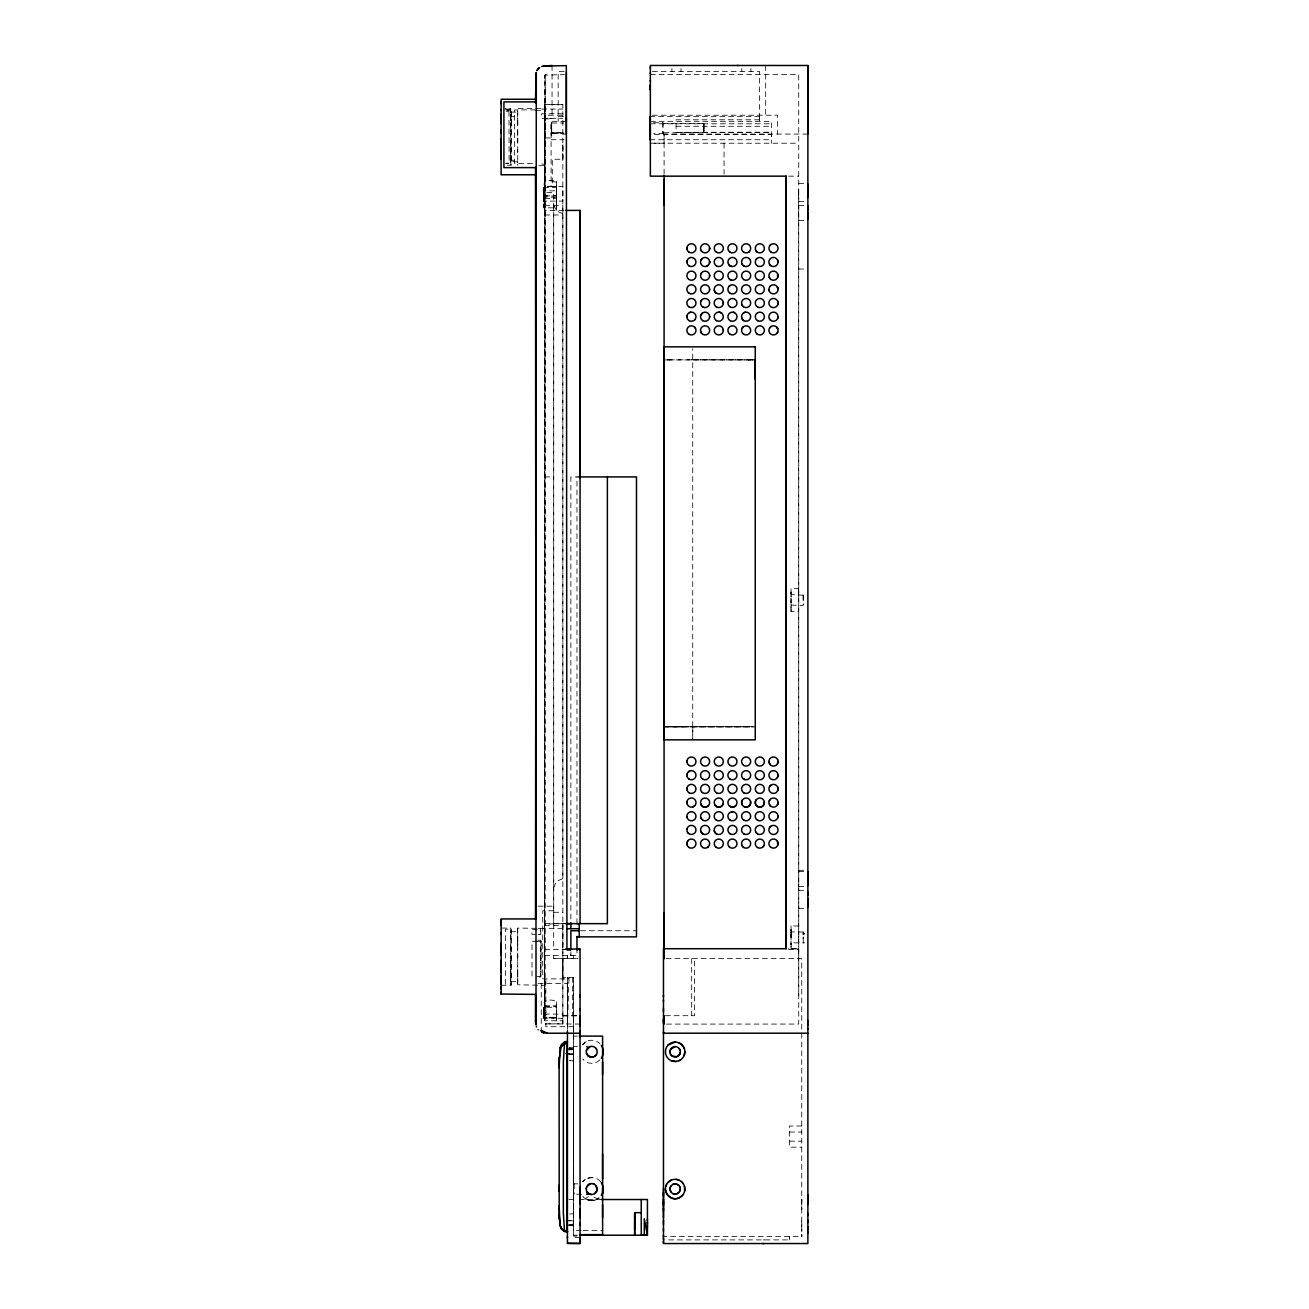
<?xml version="1.0" encoding="UTF-8"?>
<svg xmlns="http://www.w3.org/2000/svg" width="1309" height="1309" viewBox="0 0 1309 1309"><rect width="100%" height="100%" fill="white"/><g stroke="black" fill="none" stroke-linecap="round" stroke-linejoin="round"><path stroke-width="0.75" stroke-dasharray="5 3.75" d="M510.755 164.803L510.755 108.385L504.979 108.385M517.709 161.989L510.755 161.236M510.755 160.074L510.755 158.422M510.755 161.58L510.755 157.767M510.755 155.509L510.755 157.064M510.755 149.848L510.755 147.688M510.755 119.97L510.755 117.794M510.755 114.456L510.755 115.617M510.755 112.459L510.755 111.134M510.755 977.905L510.755 976.939M510.755 975.99L510.755 974.861M510.755 973.749L510.755 965.093M510.755 967.646L510.755 964.995M510.755 963.931L510.755 960.888M510.755 961.559L510.755 955.292L510.755 958.09M510.755 953.885L510.755 952.494M510.755 949.45L510.755 951.823M510.755 948.387L510.755 947.045M510.755 946.014L510.755 941.826M510.755 939.044L510.755 936.442M510.755 935.477L510.755 936.639L510.755 934.561M510.755 933.186L510.755 930.814M510.755 984.777L510.755 983.648M510.755 979.247L510.755 980.196L510.755 978.707M510.755 978.101L510.755 976.743M517.709 162.905L517.709 161.58M517.709 111.772L517.709 110.578M517.709 152.858L517.709 150.895M517.709 143.09L517.709 140.685M517.709 141.225L517.709 138.427M517.709 135.792L517.709 129.771M517.709 125.255L517.709 123.521M517.709 119.97L517.709 124.191M517.709 119.381L517.709 118.53M517.709 113.212L517.709 114.897M517.709 983.648L517.709 980.899M517.709 981.243L517.709 977.905M517.709 974.861L517.709 976.939L517.709 975.925M517.709 973.749L517.709 965.093M517.709 960.888L517.709 953.885M517.709 951.103L517.709 948.387M517.709 946.014L517.709 943.854M517.709 944.444L517.709 939.633M517.709 941.973L517.709 939.927M517.709 932.483L517.709 934.561M517.709 929.734L517.709 928.605M544.642 974.861L544.626 985.317L517.709 984.777M544.626 931.435L544.642 928.719L541.664 928.196M543.53 197.135L543.53 198.903L543.53 193.65L543.53 202.911M543.513 206.92L543.53 204.957M543.53 189.232L543.53 187.743L543.53 207.82L556.603 207.853M543.53 1009.206L543.53 1007.308L543.53 1017.813L543.53 1007.276L556.603 1007.276L556.603 1005.443M543.53 206.609L543.53 205.415M543.53 192.047L543.53 188.561M556.603 1017.993L543.53 1018.222L543.53 1015.326M544.626 193.454L544.626 189.74L544.609 191.998M556.603 189.74L556.603 185.763L556.603 186.68L544.642 186.68C541.075 178.875 554.46 179.398 556.603 182.442M538.85 165.654L544.626 165.654L544.626 163.478L544.609 196.923L544.642 190.885L556.603 190.819L556.603 188.561M563.835 210.405L544.609 210.405L544.609 209.129M544.609 208.785L544.626 204.646M565.832 121.328L551.089 121.328L551.089 186.418L562.837 186.418L562.837 201.111L544.609 201.111L544.626 198.543M544.609 183.489L544.609 181.607M544.642 118.35L544.609 164.329L539.144 163.625M544.626 113.752L544.626 109.056L541.664 108.385L517.709 108.385L517.709 165.343M544.626 1010.515L544.642 103.411M544.871 103.346L544.871 75.137L564.326 74.597M544.642 78.311L544.642 76.806M546.262 74.613L545.166 74.842L544.986 103.346L544.626 1020.775L562.837 1020.775L562.837 1021.904M544.642 1004.592C540.797 997.753 558.796 999.732 556.603 1003.136M545.166 995.347L545.182 87.31M551.089 134.614L551.089 132.618M551.089 129.329L551.089 124.846M551.694 129.689L551.694 128.691M553.691 925.643L553.691 192.521L544.969 192.521L544.969 115.225L566.339 115.225M556.603 207.395L556.603 205.415M556.603 200.441L556.603 201.308L556.603 200.146M556.603 199.802L556.603 198.903M556.603 196.579L556.603 198.559L543.53 198.575L543.53 192.57L543.53 201.848L543.53 197.823M544.642 195.81L556.603 195.81L556.603 194.174M544.642 1006.326L556.603 1006.245L556.603 1001.205L556.603 1020.775L556.603 1015.342M556.603 1015.015L556.603 1012.773M556.603 182.082L552.3 181.755M556.603 1020.775L556.603 1016.978M556.603 1016.111L556.603 1014.344M556.603 1013.902L556.603 1009.419M556.603 1008.879L556.603 1007.521M556.603 1017.584L556.603 1016.635M562.837 159.256L562.837 143.221L562.837 159.256L552.3 159.256L552.3 186.418L544.609 186.5M580.051 1024.063L545.198 1023.851L562.837 1023.851L562.837 923.647L566.862 923.647M562.837 923.647L544.609 924.121M581.294 1230.476L573.538 1230.476L573.538 1049.753L568.662 1049.753L573.538 1049.753M573.538 1031.263L573.538 1015.702M573.538 1220.855L565.357 1220.79L573.538 1220.266M576.974 923.663L576.974 476.918M703.866 123.815L703.866 132.716L662.943 132.749L662.943 131.407L662.943 133.633L653.584 133.649M662.943 126.433L662.943 124.715M662.927 133.42L662.943 131.407M807.817 134.074L664.088 134.074L664.088 143.205L652.324 143.205M703.866 130.327L703.866 131.407L703.866 128.626M703.866 126.04L703.866 131.702M703.866 126.433L703.866 124.65M703.866 127.3L703.866 128.184M703.866 124.96L703.866 123.962M759.564 119.25L759.564 117.99M771.361 136.365L771.361 134.516L650.36 134.516M789.523 1239.901L789.523 1236.547L789.523 1239.901L663.467 1239.901M791.045 947.012L791.045 946.325M791.045 931.975L791.045 944.738L791.045 942.84L804.74 942.873M791.045 930.977L791.045 929.243M791.045 609.634L791.045 611.581L798.67 611.581M791.045 606.46L791.045 601.142M791.045 602.124L791.045 598.917M791.045 595.595L791.045 596.659L791.045 589.852M791.045 937.948L791.045 935.133M791.045 936.868L791.045 934.364M791.045 933.17L791.045 932.352M798.67 926.068L791.045 925.856L791.045 926.739M798.735 214.496L798.735 212.909M798.735 208.442L798.735 207.264M798.67 195.123L798.67 191.589M798.67 190.689L798.67 189.821M798.735 995.364L798.67 192.472M798.735 885.162L798.735 884.099M801.746 1231.687L801.746 1229.413L801.746 1230.542M801.746 1222.377L801.746 1226.124L801.746 1220.97M801.746 1033.21L801.746 1236.547L801.746 1234.992L801.681 1236.547L663.467 1236.547M801.746 1236.547L801.746 1235.009M803.219 595.202L791.045 594.548M803.219 937.408L803.219 938.471L803.219 936.868M803.219 934.364L803.219 933.186L803.219 934.822M510.755 985.006L510.755 928.065L501.118 928.065M544.626 162.905L544.609 161.58M543.53 1017.584L543.53 1016.618M543.53 1016.226L543.53 1017.306M544.609 1003.136L544.609 1001.205L544.626 1003.839M544.626 930.241L544.626 929.292M544.626 985.006L544.626 981.243M544.642 982.568L544.626 984.777M577.776 1183.827L573.538 1183.827L573.538 977.381L562.837 977.381L562.837 958.581L567.222 958.548L567.435 955.537L567.222 958.548M653.584 122.702L662.943 122.702L662.943 123.962M791.045 948.469L798.67 948.96L788.476 948.714M798.735 205.693L807.882 205.317M803.219 595.791L803.219 604.578M803.219 594.973L803.219 605.478L791.045 605.085M543.53 198.559L543.53 198.346M544.642 182.049L544.642 182.933M544.626 112.459L544.626 109.056L544.642 127.382M551.694 133.354L563.803 133.354L551.694 133.256M562.837 977.381L562.919 958.548M662.943 122.735L662.943 133.633M692.788 726.904L692.723 739.847L692.723 348.734M803.219 932.024L791.045 931.926M543.53 1017.993L543.53 1007.39M791.045 611.352L791.045 588.477L798.67 588.477M540.846 976.367L541.141 940.876L540.846 976.367L535.528 976.367M544.626 165.654L544.626 164.803M662.943 132.405L662.943 133.24L662.943 132.045M544.642 1013.33L545.002 1015.424L546.278 1011.497L545.002 1015.424L544.871 995.331M573.26 1061.844L573.538 1056.985L577.465 1056.985M573.538 1211.594L573.538 1230.476M573.538 1053.974L573.538 1061.861M573.26 1053.958L573.538 1051.078M562.837 104.458L544.609 104.622L562.837 104.458L562.837 1023.851M544.642 1020.087L545.182 75.382M553.691 887.698L556.374 881.317L562.837 878.666L562.837 205.693L544.609 205.693M544.609 76.249L544.871 75.137M544.871 1001.221L545.182 1015.604L546.278 1011.497M545.182 1015.604L546.278 1014.082L562.837 1014.099M600.651 1181.732A11.552 11.552 0 0 0 582.767 1181.732L587.266 1178.378L592.846 1177.544M582.8 1044.435L586.252 1041.604M582.783 1181.7L585.287 1179.442M584.37 1042.864L582.767 1044.467A11.552 11.552 0 0 1 599.882 1043.633M596.151 1199.698L599.015 1197.915A11.552 11.552 0 0 1 582.767 1196.361M588.379 1196.655L585.303 1198.651L587.283 1199.715M598.131 1198.635L599.015 1197.98M506.468 111.167L509.119 110.709L506.158 111.249L508.972 111.216L509.119 163.134L506.158 163.134M544.92 1018.664L544.708 1016.7L544.871 1017.731L556.603 1017.322L544.806 1017.322L545.182 1019.106M568.63 1053.876L573.538 1053.745L565.406 1053.745M669.717 359.828L664.088 359.959L755.26 359.828M569.677 1213.95L573.538 1213.901M568.63 1054.383L573.538 1054.318L573.538 1055.938M562.837 1015.899L578.136 1015.8M665.986 726.888L753.248 726.904M553.691 955.537L553.691 958.581L578.005 958.564M570.135 1224.848L573.538 1224.21L570.02 1224.095M759.564 119.79L676.082 119.79L676.082 132.356L771.361 132.209M753.199 359.828L665.986 359.844M546.262 1023.851L545.166 1023.851L546.262 1024.063M564.294 71.57L558.158 71.57L558.158 121.328M652.389 71.57L759.564 71.57L759.564 121.328M650.36 74.613L798.735 74.629L798.735 1024.063L665.496 1024.096M505.552 109.089L511.459 109.089L511.459 165.163L505.552 165.163M541.664 109.056L562.837 109.056M505.634 109.907L510.821 109.907L510.821 163.625L505.634 163.625M535.496 109.907L514.617 109.907L514.617 163.625L535.496 163.625M535.496 110.627L544.626 110.627M510.755 112.067L517.709 112.181M562.837 113.752L541.664 113.752L541.664 118.35L562.837 118.35M652.389 115.225L777.497 115.225L777.497 134.074M510.821 116.632L514.617 116.632M558.158 116.632L563.901 116.632M649.853 116.632L759.564 116.681M650.36 121.328L771.377 121.328L771.361 143.221M551.694 123.013L563.803 123.013M662.943 123.619L703.866 123.619M650.36 123.799L771.377 123.799M676.082 126.286L771.361 126.286M676.082 132.356L771.361 132.356M562.837 134.074L566.339 134.074M544.969 137.92L551.694 137.92L551.694 118.465L544.969 119.201M551.089 139.736L563.983 139.736M649.853 139.736L771.361 139.736M650.36 143.205L798.67 143.221M510.821 160.254L514.617 160.254M788.591 176.159L798.67 176.159M798.67 183.358L804.151 183.358M543.53 187.629L556.603 187.629M556.603 196.006L544.609 196.006L544.609 195.041M798.67 201.586L804.151 201.586M544.609 215.003L562.837 215.003M798.735 220.517L807.882 220.517M798.67 269.049L804.151 269.049M544.642 476.918L553.691 476.918M580.051 476.918L570.871 476.918L570.871 921.618M753.248 726.74L664.088 726.74L683.118 726.904M664.088 726.904L755.26 726.904M798.67 870.305L804.151 870.305M798.735 871.418L804.217 871.418M798.735 886.618L807.882 886.618M798.67 890.333L807.817 890.333M538.146 906.172L553.691 906.172M798.67 908.577L804.151 908.577M553.691 910.769L542.728 910.769L542.728 978.887L568.957 978.887L567.435 1026.714L567.272 977.381L568.957 978.887L568.859 977.381M553.691 912.275L562.837 912.275M544.642 923.647L565.341 923.647M544.609 925.643L562.837 925.643L562.837 948.714L566.928 948.714M538.146 928.343L540.355 928.343L540.355 934.462L538.146 934.462M562.837 928.719L517.709 928.065L517.709 985.317M537.279 929.423L531.994 929.423L531.994 934.331L540.813 934.331L540.813 929.423M580.623 930.748L636.485 930.748M510.755 931.73L517.709 931.73M538.146 940.189L540.388 940.189L540.388 977.087L538.146 977.087M535.528 941.286L540.846 941.286M544.642 949.434L566.928 949.434M788.476 949.434L798.67 949.434M544.642 955.537L576.974 955.537L576.974 949.434M553.691 958.581L580.051 958.581M666.117 958.581L801.746 958.581L801.746 1031.181M510.755 981.652L517.709 981.652M538.146 983.484L567.435 983.484L567.452 1029.201M501.118 985.317L511.459 985.219L511.459 929.145L505.552 929.145L505.552 985.219M544.609 1005.868L556.603 1005.868M562.837 1015.784L580.051 1015.702M665.414 1015.702L694.555 1015.702L694.555 958.581M562.837 1018.418L544.871 1017.731M573.538 1026.714L545.853 1026.714L545.853 978.887M573.538 1036.106L577.416 1036.106M573.538 1046.562L577.465 1046.562M567.468 1048.624L573.538 1048.624M570.053 1049.164L573.538 1049.164M801.746 1126.002L789.54 1126.002L789.54 1147.175L801.746 1147.191M789.54 1132.04L801.746 1132.04M789.54 1141.17L801.746 1141.17M581.605 1194.25L573.538 1194.25L573.538 1219.595M568.891 1199.519L577.351 1199.519M579.331 1199.519L601.371 1199.519M568.957 1225.437L573.538 1225.437M583.225 1230.476L602.615 1230.476M573.538 1235.205L577.596 1235.205M573.538 1236.105L576.794 1236.105M580.051 1237.447L573.538 1237.447L573.538 977.381M691.61 359.828L755.26 359.959M553.691 923.647L567.059 923.647M569.497 1054.318L573.538 1054.318M763.18 1239.901L764.554 1239.901M568.679 1225.224L573.538 1225.224M537.295 941.302L531.994 941.286L531.994 976.367M569.251 1225.682L573.538 1225.715M747.897 359.828L753.428 359.926M562.837 949.434L566.633 949.516M556.161 186.418L552.3 186.32L553.625 186.418M591.717 1200.598L590.588 1200.533A11.47 11.372 -0.7 0 1 586.252 1199.224M562.837 213.645L556.374 210.978L553.691 204.548M594.09 1197.326L597.788 1198.848M803.219 942.856L803.219 931.926M543.53 1014.344L543.53 1010.172M544.609 190.819L544.642 192.178M798.67 948.96L798.67 958.581M791.045 925.856L791.045 948.96M556.57 186.418L556.603 197.806M543.53 195.679L543.53 197.005L556.603 197.332M544.609 1002.579L544.609 1001.434L544.609 1007.292M544.642 1017.191L544.642 1018.206M798.67 588.968L798.67 590.424M798.67 592.682L798.67 593.599M798.67 598.884L798.67 601.175M798.735 878.224L798.735 879.812M798.67 902.097L798.67 902.948M798.67 936.262L798.67 937.408M798.67 939.666L798.67 940.762M798.67 941.842L798.67 942.856M791.045 591.864L791.045 593.599M791.045 607.36L791.045 608.194M791.045 930.094L791.045 933.53M791.045 942.84L791.045 943.805M759.564 120.003L759.564 120.853M556.603 191.049L556.603 208.295L556.603 207.166M556.603 194.207L556.603 195.057M556.603 1010.499L556.603 1011.644M556.603 1017.764L556.603 1018.664M556.603 1010.483L556.603 1012.217M551.694 129.198L551.694 131.914M551.694 128.184L551.694 129.149M544.969 123.602L544.969 127.235M544.969 136.774L544.969 135.711M544.969 129.149L544.969 130.082M544.642 128.707L544.642 130.066M544.609 156.246L544.609 157.26M544.609 207.395L544.609 210.405M544.609 116.779L544.609 117.794M544.609 118.857L544.642 121.115M544.609 122.31L544.642 123.521M544.642 143.974L544.642 145.332M544.609 187.678L544.609 188.692M544.626 194.223L544.626 195.352M544.626 196.448L544.626 197.512M544.609 197.937L544.609 199.017M544.609 199.852L544.609 202.355M544.642 935.477L544.642 949.729L544.642 948.387M544.642 951.103L544.642 953.885M544.642 955.308L544.642 956.683M544.609 958.09L544.609 959.497M544.609 928.719L544.642 944.444M544.626 1009.386L544.626 1010.483M544.642 1013.902L544.642 1015.015M544.609 1020.284L544.609 1017.977M517.709 117.728L517.709 118.857M517.709 149.848L517.709 151.893M517.709 930.814L517.709 932.892M517.709 936.639L517.709 939.044M517.709 954.245L517.709 956.683M517.709 966.238L517.709 967.367M511.459 120.428L511.459 121.541L511.459 119.348M510.755 123.161L510.755 124.191M510.755 130.066L510.755 131.44M510.755 139.834L510.755 141.225M510.755 143.974L510.755 145.332M510.755 150.895L510.755 151.893M510.755 947.143L510.755 949.729M510.755 960.348L510.755 962.753M510.755 968.938L510.755 970.182M510.755 975.925L510.755 977.447M765.683 65.466L765.683 115.225M750.924 68.559L750.924 71.57M741.794 68.559L741.794 71.57M724.041 143.221L724.041 174.212M691.692 958.581L691.692 1015.702M681.007 68.559L681.007 71.57M671.893 68.559L671.893 71.57M664.088 134.074L664.088 173.704M574.176 1183.827L574.176 1194.25M573.538 955.537L573.538 958.548M572.671 977.381L572.671 1015.702M570.871 951.725L570.871 955.537L570.413 951.561M567.435 977.381L567.435 1033.21M556.603 181.558L556.603 210.405M553.691 205.693L553.691 210.405M553.691 215.003L553.691 949.434M552.054 65.466L552.054 115.225M541.255 983.484L541.255 1031.296M599.882 1059.93A11.552 11.552 0 0 1 582.767 1059.096M597.149 1199.224A11.454 11.356 -0.1 0 1 587.348 1199.748M543.53 1012.757L543.53 1014.851L543.53 1012.757M801.746 1199.175L801.746 1209.352L801.73 1199.159M553.838 132.307L551.694 132.749L563.803 132.749L553.838 132.307M803.219 933.53L804.74 933.939L803.219 933.53M573.538 1047.707L569.251 1047.74L573.538 1047.707M573.538 1224.831L567.468 1224.831L573.538 1224.831M573.538 1060.748L569.611 1060.666L573.538 1060.748M544.642 132.814L544.642 131.44L544.609 132.814"/><path stroke-width="1.5" d="M501.118 159.158L501.118 153.169M501.118 154.086L501.118 151.746M501.118 147.982L501.118 138.869M501.118 129.656L501.118 133.322M501.118 121.115L501.118 123.521M501.118 116.043L501.118 119.234M501.118 115.814L501.118 114.03M501.118 110.578L501.118 109.629M501.118 103.722L501.118 102.151M501.118 993.302L501.118 992.238M501.118 989.064L501.118 987.019M501.118 982.568L501.118 981.243M501.118 980.637L501.118 979.181M501.118 972.603L501.118 970.182M501.118 969.413L501.118 966.337M501.118 965.862L501.118 960.397M501.118 955.292L501.118 953.885M501.118 952.985L501.118 948.387M501.118 947.52L501.118 943.2M501.118 934.561L501.118 932.892M501.118 925.299L501.118 921.814M501.118 919.671L501.118 920.571M501.118 983.141L501.118 984.09M535.479 1021.953L535.512 995.02M535.512 919.376L536.314 72.453L536.117 73.746M559.107 1205.605L560.105 1225.453L561.266 1228.529L563.999 1230.967L567.435 1230.967L567.435 1232.473M559.107 1191.206L559.107 1185.185M559.107 1067.833L560.105 1047.985L563.999 1042.651L567.468 1042.651M566.339 118.088L566.339 119.594M566.339 134.074L566.339 72.731M567.435 1231.458L567.435 1031.296M567.435 1238.052L567.435 1236.481M580.051 1217.681L580.051 1208.927M580.067 1037.317L580.067 1033.243L546.851 1033.226M580.051 1015.702L580.051 1026.24M580.051 923.647L580.051 210.405L565.864 210.405M580.051 1238.052L580.051 1239.361M580.051 1225.126L580.051 1222.688M580.051 1010.564L580.051 1009.124M580.051 996.787L580.051 994.775M580.051 1242.617L580.051 1241.194M580.051 1024.063L580.051 1021.904M580.051 1203.92L580.083 1187.198M602.615 1217.697L602.615 1204.738M602.615 1179.196L602.615 1153.671M602.615 1074.656L602.615 1061.926M607.376 476.918L607.376 923.647L565.864 923.647M634.685 1230.64L634.685 1221.968M634.685 1215.292L634.685 1223.67M634.685 1214.032L634.685 1213.165M634.685 1219.808L634.685 1212.658L641.246 1212.658M647.431 1225.78L647.431 1224.733M647.431 1223.13L647.431 1222.099M647.431 1220.724L647.431 1219.137M649.853 126.597L649.853 124.306M649.853 129.771L649.853 131.227M649.853 125.599L649.853 128.2M649.853 118.563L649.853 124.846M649.853 139.736L649.853 116.632L650.36 118.563M649.853 137.789L649.853 138.852M649.853 135.498L649.853 136.332L649.853 132.618M649.853 131.555L649.853 130.458M649.853 122.751L649.853 121.77M649.853 120.87L649.853 119.25M650.36 73.664L650.36 72.829M650.36 132.585L650.36 131.522M650.36 128.167L650.36 127.038M650.36 80.307L650.36 81.518M663.467 1217.992L663.483 1188.392M663.467 1196.23L663.467 1192.139M663.467 1237.987L663.467 1239.132M663.467 1236.547L663.467 1235.205M663.467 1229.429L663.467 1228.464M663.467 1224.635L663.467 1220.184M663.467 1208.272L663.467 1210.858M663.467 1203.429L663.467 1202.218M663.467 1020.971L663.467 1018.877M663.467 1001.5L663.467 1000.141M663.467 996.624L663.467 994.987M663.467 1241.325L663.467 1243.141M663.467 1204.002L663.483 1199.175M664.072 923.09L664.088 179.497M807.882 73.271L807.882 1243.534L663.467 1243.55L663.467 948.714L786.185 948.714L786.185 176.159L650.36 176.159L650.36 65.466L807.882 65.483L807.882 71.93M807.817 186.025L807.817 188.169M807.833 134.074L807.882 65.614M807.882 214.496L807.882 212.909M807.882 210.569L807.882 207.836M807.817 197.544L807.817 195.957M807.817 192.472L807.817 189.821M807.882 1229.429L807.882 1226.746M807.882 1220.184L807.882 1222.541M807.882 1215.521L807.882 1213.394M807.882 1028.301L807.882 1029.25M807.882 1020.431L807.882 1022.116M807.817 907.039L807.817 904.519M807.817 902.097L807.817 905.239M807.817 898.563L807.817 900.347M807.817 895.16L807.817 893.671M807.817 891.871L807.817 893M807.882 885.588L807.882 884.099M807.882 883.477L807.882 882.102M807.882 879.01L807.882 880.597M807.882 876.67L807.882 878.224M807.882 873.937L807.882 875.214M807.882 873.365L807.882 871.581M807.882 1233.013L807.882 1231.344M535.496 994.398L501.118 994.038M567.435 1243.223L580.051 1243.419M580.051 1030.625L580.051 1031.934M566.339 65.63L543.84 66.055M663.467 1032.703L663.467 1031.803M807.882 1194.626L807.882 1204.476M559.123 1059.701L561.152 1046.84L564.49 1043.78L567.042 1043.78L567.042 1230.967M586.236 1189.03L586.334 1187.967M684.869 1051.798L684.132 1055.512M684.46 1186.199L684.689 1190.928M684.852 1189.586L684.82 1189.979A9.736 9.736 0 0 1 669.733 1197.113A9.736 9.736 0 0 1 670.568 1180.44L671.419 1180.047M595.939 1185.561L597.068 1190.094M680.32 1189.014L679.142 1192.303L676.148 1194.086M778.053 316.713A4.581 4.581 0 0 1 771.181 320.672A4.581 4.581 0 0 1 771.181 312.736A4.581 4.581 0 0 1 778.053 316.713L777.726 318.398M723.304 303.606L723.304 302.461M778.053 761.543L777.481 763.736M778.053 775.223A4.581 4.581 0 0 1 771.181 779.182A4.581 4.581 0 0 1 771.181 771.263A4.581 4.581 0 0 1 778.053 775.223L777.481 777.415M778.053 802.581L777.726 804.25M778.053 816.26A4.581 4.581 0 0 1 771.181 820.219A4.581 4.581 0 0 1 771.181 812.284A4.581 4.581 0 0 1 778.053 816.26L777.726 817.929M770.592 847.119L769.496 845.81A4.581 4.581 0 0 1 771.279 839.593A4.581 4.581 0 0 1 777.497 841.409L777.726 845.287M536.003 74.58L536.15 73.222M686.914 247.745L686.914 248.89M686.865 261.996L687.012 260.867M709.527 249.463L709.625 247.745M709.625 248.89L709.658 248.317A4.565 4.565 0 0 0 702.818 244.358A4.565 4.565 0 0 0 702.818 252.261A4.565 4.565 0 0 0 709.658 248.317M709.527 263.142L709.625 261.424M709.625 262.569L709.658 261.996A4.565 4.565 0 0 0 702.835 258.037A4.565 4.565 0 0 0 702.818 265.94A4.565 4.565 0 0 0 709.674 261.996M709.625 276.248L709.625 275.103M709.625 289.927L709.658 289.354A4.565 4.565 0 0 0 702.818 285.395A4.565 4.565 0 0 0 702.818 293.298A4.565 4.565 0 0 0 709.658 289.354M709.625 317.285L709.625 316.14M686.914 760.971L686.914 762.116M686.914 788.329L687.012 790.031M686.865 816.26L686.914 815.687A4.565 4.565 0 0 1 693.868 812.414A4.565 4.565 0 0 1 693.868 820.121A4.565 4.565 0 0 1 686.898 816.816L687.012 817.389M686.914 829.35L686.914 830.495A4.565 4.565 0 0 0 693.868 833.784A4.565 4.565 0 0 0 693.868 826.077A4.565 4.565 0 0 0 686.898 829.382L687.012 828.793M686.914 843.029L687.012 844.747M536.003 74.433L535.496 102.904M564.49 1043.78L563.361 1061.632L563.361 1213.116L564.49 1230.967L561.152 1227.907L560.007 1224.553L559.123 1215.047M670.093 1050.783L670.028 1052.305M687.012 315.567L686.914 317.285M687.012 774.077L686.914 775.795M778.021 303.606L777.726 304.719M680.222 1052.812L679.927 1053.778M777.726 277.361L777.481 273.483A4.581 4.581 0 0 0 769.659 273.139A4.581 4.581 0 0 0 772.981 280.224A4.581 4.581 0 0 0 777.726 273.99M723.026 804.25L723.206 803.71A4.549 4.549 0 0 1 715.09 805.264M777.726 790.587L777.726 787.216M741.728 801.435L742.138 800.372M670.208 1187.525L670.846 1186.167M665.839 1186.199L666.576 1184.449M586.465 1050.211L590.114 1046.562M560.105 1047.985L561.397 1044.549L564.915 1041.637L567.435 1041.637M701.117 259.804L702.197 258.478M769.25 800.895L769.807 799.897A4.565 4.565 0 0 1 775.926 798.703A4.565 4.565 0 0 1 777.481 804.757M700.871 273.99L701.117 273.483A4.581 4.581 0 0 1 708.905 273.139A4.581 4.581 0 0 1 705.567 280.224A4.581 4.581 0 0 1 700.839 273.99L701.117 273.483M700.871 301.348L701.411 300.35M700.871 315.027L702.671 312.851M777.726 332.061L777.481 332.584A4.581 4.581 0 0 1 769.659 332.928A4.581 4.581 0 0 1 772.997 325.826A4.581 4.581 0 0 1 777.726 332.077L777.186 333.075M596.757 1191.125L594.744 1193.579M586.694 1186.854L590.146 1183.778M537.115 70.326C542.662 63.896 535.25 72.404 538.539 68.526L538.015 69.082M537.017 70.49L537.574 69.622M679.715 1054.22L678.013 1056.101M670.584 1049.36L675.149 1046.627M687.438 841.409L688.109 840.476M695.112 319.396L694.752 319.838M742.138 328.183L743.234 326.874M769.496 786.693L770.592 785.384M769.496 827.73L770.592 826.404M763.818 845.81L763.147 846.727M769.807 245.634L770.592 244.799M769.807 327.708L771.05 326.53M756.487 258.871L756.913 258.478M672.286 1056.085L676.655 1056.739A5.072 5.072 0 0 0 678.013 1056.101L679.142 1055.07M586.694 1046.562L588.232 1047.56A5.481 5.481 0 0 1 595.579 1047.92A5.481 5.481 0 0 1 595.939 1055.267L594.744 1056.347M682.66 1195.199L678.864 1198.013A9.703 9.687 -0.3 0 1 671.419 1198.013L667.066 1194.446L665.463 1189.979M749.468 251.443L748.584 252.179M708.431 265.122L706.516 266.349M729.146 286.229L730.013 285.493M708.005 847.119L707.547 847.463M587.839 1047.92L587.839 1047.92A5.481 5.481 0 0 0 588.232 1056.019L592.748 1057.165M668.277 1182.158L670.568 1180.456A9.736 9.736 0 0 1 684.869 1189.03M668.261 1044.909L675.149 1042.062M538.915 68.166L539.635 67.544M587.479 1192.499C584.894 1189.014 588.494 1195.362 592.241 1194.479A5.449 5.449 0 0 0 596.348 1186.15A5.449 5.449 0 0 0 587.087 1186.15A5.449 5.449 0 0 0 591.193 1194.463A5.432 5.432 0 0 1 589.623 1194.086L586.694 1194.25L588.657 1193.579M688.518 771.705L689.483 771.083M589.132 1184.203L588.232 1184.792M672.711 1184.465L673.17 1184.252M671.419 1060.781L676.098 1061.468L679.731 1060.372M689.483 312.573L690.579 312.213M744.199 312.573L745.279 312.213M566.633 949.516L570.871 949.434L566.862 949.434M541.779 66.481L542.695 66.186M673.644 1184.089L675.657 1183.892M731.6 811.76L732.745 811.695M676.098 1061.468L675.133 1061.517A9.719 9.719 0 0 1 665.839 1048.967A9.719 9.719 0 0 1 680.549 1043.698L683.723 1047.2M552.054 65.483L543.611 66.006M762.918 1243.55L763.802 1243.55M535.496 99.271L501.118 99.271L501.118 174.768L535.496 174.768M535.496 101.906L503.916 101.906L503.916 167.617L535.496 167.617M578.823 476.918L636.485 476.918L636.485 936.868L576.974 936.868M535.496 918.934L501.118 918.934L501.118 994.251M566.846 928.719L578.676 928.719M579.232 930.748L570.871 930.748L570.871 949.827M576.974 949.434L580.051 949.434M664.072 1015.702L664.072 1024.096M542.515 1031.296L541.255 1030.461M663.467 1033.21L807.882 1033.21M579.347 1036.106L602.615 1036.106L602.615 1234.649L580.051 1234.649M601.306 1199.519L647.431 1199.519L647.431 1235.205L641.246 1235.205L641.246 1199.519M567.435 1231.785L564.915 1231.785L561.397 1228.873L560.105 1225.453M579.625 1235.205L647.431 1235.205L644.29 1218.728L644.29 1235.205M737.245 65.483L738.096 65.466M566.862 923.647L570.871 923.663M576.974 923.647L579.232 923.663L579.232 936.868M566.339 65.548L566.928 949.434L570.413 949.614M541.779 1032.196L547.244 1033.194L541.337 1030.478M719.066 312.147L720.719 312.573M674.61 1194.152L673.17 1193.808M541.108 1030.739L544.02 1032.719L542.482 1032.392M731.6 266.48L729.146 265.122M733.318 312.213L734.398 312.573M593.288 1183.794L594.286 1184.203M744.723 779.559L743.234 778.74M678.864 1042.815L680.549 1043.698M589.132 1056.625L586.465 1053.385M677.571 1184.465L678.798 1185.381M541.026 1030.707L543.775 1032.621M757.371 252.179L756.127 251.001M729.522 847.119A4.565 4.565 0 0 0 736.918 844.55A4.565 4.565 0 0 0 731.224 839.2A4.565 4.565 0 0 0 729.113 846.743L730.013 847.463M588.232 1056.019L588.674 1056.347A5.481 5.481 0 0 0 595.939 1055.267M681.318 1181.503L683.233 1183.631M770.592 265.514L769.496 264.205M743.234 847.119L741.892 845.287M770.592 320.23L769.496 318.905M702.197 833.457L700.691 831.068M688.518 833.457L687.438 832.131M749.043 258.478L749.828 259.313M756.913 778.74L755.817 777.415A4.565 4.565 0 0 1 759.515 770.657A4.565 4.565 0 0 1 764.047 776.892A4.565 4.565 0 0 1 756.487 778.331M756.913 833.457L755.817 832.131M537.999 1029.578L538.179 1029.79M701.788 251.443L701.117 250.526M701.788 819.385L700.871 817.929M770.167 278.801L769.25 277.361M742.808 319.838L741.728 317.842M694.752 327.266L695.423 328.183M770.167 764.669L768.972 762.116M769.496 804.773L770.592 806.099A4.565 4.565 0 0 0 777.726 804.25M769.807 805.264L770.592 806.099A4.565 4.565 0 0 1 769.79 799.881M595.939 1048.329L596.528 1049.213M671.173 1055.07L670.388 1053.778M742.448 264.68L741.892 263.682M742.448 305.717L741.728 304.163M777.186 286.671L778.053 289.354M701.411 333.075L700.691 331.521M679.453 1048.918L680.091 1050.293M675.673 1183.892A5.154 5.154 0 0 1 679.535 1191.746A5.154 5.154 0 0 1 670.781 1191.746L669.979 1189.03M679.715 1186.592L680.091 1187.525M777.481 259.804L778.053 261.996A4.598 4.598 0 0 1 771.165 265.972A4.598 4.598 0 0 1 771.165 258.02A4.598 4.598 0 0 1 778.053 261.996M777.726 301.348L777.481 300.825A4.581 4.581 0 0 0 769.643 300.481A4.581 4.581 0 0 0 772.981 307.599A4.581 4.581 0 0 0 777.726 301.348L778.053 303.034M777.481 328.183L777.726 328.706A4.614 4.614 0 0 0 776.81 327.266M777.481 841.409L778.021 843.029M684.132 1048.067L684.46 1048.967M769.25 291.04L768.972 289.927M777.726 287.669L778.021 288.782M536.314 1026.223L536.494 1026.894M536.052 1024.718L535.496 167.356M535.512 1021.593L536.036 1024.456M723.304 329.819L723.337 330.392A4.565 4.565 0 0 1 716.498 334.335A4.565 4.565 0 0 1 716.498 326.432A4.565 4.565 0 0 1 723.337 330.392M559.205 1219.154L559.107 1057.688M754.982 359.828L755.26 379.152M634.685 1229.446L634.685 1224.193M807.817 184.045L807.817 188.987M807.882 205.693L807.882 207.264M807.882 101.268L807.882 104.475M807.817 193.372L807.817 194.256M807.882 216.001L807.882 219.061M807.882 1024.129L807.882 1025.012M663.467 1008.568L663.467 1011.513M663.467 1020.447L663.467 1023.507M663.467 1204.476L663.467 1206.047M663.467 1230.395L663.467 1231.344M650.36 67.054L650.36 68.183M650.36 129.296L650.36 130.425M650.36 133.616L650.36 134.516M647.431 1226.778L647.431 1228.071M647.431 1222.606L647.431 1223.653M634.685 1231.556L634.685 1235.205L634.685 1214.605M634.685 1228.611L634.685 1229.642M580.051 1018.009L580.051 1016.962M566.339 120.461L566.339 121.328M501.118 149.733L501.118 151.468M501.118 949.729L501.118 951.103M501.118 967.646L501.118 968.938M501.118 975.925L501.118 979.688M786.185 176.159L786.185 948.714M664.088 175.193L664.088 205.333M602.615 1187.885L602.615 1193.546M580.051 210.405L580.051 478.129M576.974 936.36L576.974 950.203M570.871 922.583L570.871 928.719M567.435 1230.967L567.435 1243.485L580.051 1243.534L580.051 948.714L566.928 949.434M670.781 1191.746A5.154 5.154 0 0 1 674.659 1183.892M681.318 1044.271A9.719 9.719 0 0 1 678.864 1060.781M770.134 826.813A4.565 4.565 0 0 1 777.791 828.417A4.565 4.565 0 0 1 772.817 834.455A4.565 4.565 0 0 1 769.774 827.239M692.837 806.917A4.565 4.565 0 0 0 695.848 801.435A4.565 4.565 0 0 0 690.563 798.081A4.565 4.565 0 0 0 686.881 803.137L687.012 801.435A4.549 4.549 0 0 0 694.752 805.706M742.138 804.757A4.565 4.565 0 0 1 745.279 798.097A4.565 4.565 0 0 1 750.662 803.137A4.565 4.565 0 0 1 744.199 806.704M750.548 801.435A4.565 4.565 0 0 1 745.557 807.113A4.565 4.565 0 0 1 742.138 800.388M770.134 785.76A4.581 4.581 0 0 1 777.791 787.396A4.581 4.581 0 0 1 772.801 793.418A4.581 4.581 0 0 1 769.774 786.202M735.789 805.706A4.565 4.565 0 0 1 729.538 806.099M764.325 802.008A4.565 4.565 0 0 1 758.68 806.998A4.565 4.565 0 0 1 756.127 799.897M708.005 806.099A4.549 4.549 0 0 1 700.691 803.71M778.053 843.601A4.581 4.581 0 0 1 770.559 847.119M731.06 280.028A4.516 4.516 0 0 1 729.555 279.193M715.876 833.457A4.581 4.581 0 0 1 714.256 830.495M715.876 292.872A4.581 4.581 0 0 1 714.256 289.927M649.918 89.552A40.546 0.884 89.7 0 1 649.951 85.347M676.098 1179.344A9.752 9.736 22.8 0 1 678.864 1180.047M601.306 1045.351A11.552 11.552 0 0 1 601.306 1058.212M601.306 1182.616A11.552 11.552 0 0 1 601.306 1195.477M664.088 923.647L664.088 958.581L664.088 912.864L664.088 923.647M770.167 286.229L769.807 286.671A4.565 4.565 0 0 0 772.637 293.838A4.565 4.565 0 0 0 777.906 288.225A4.565 4.565 0 0 0 770.576 285.853L770.167 286.229M755.26 346.852L664.088 346.852L664.088 739.847L755.26 739.847L755.26 346.852M777.726 759.858L777.481 759.335A4.581 4.581 0 0 0 769.676 759.007A4.581 4.581 0 0 0 772.997 766.092A4.581 4.581 0 0 0 777.726 759.858M580.067 1033.243L580.067 1036.106L580.051 1033.21M672.482 1056.314A5.22 5.22 0 0 0 680.32 1051.798A5.22 5.22 0 0 0 672.482 1047.265A5.22 5.22 0 0 0 672.482 1056.314M689.139 847.545A4.565 4.565 0 0 0 695.979 843.601A4.565 4.565 0 0 0 689.139 839.642A4.565 4.565 0 0 0 689.139 847.545M689.139 792.829A4.565 4.565 0 0 0 695.979 788.902A4.565 4.565 0 0 0 689.156 784.942A4.565 4.565 0 0 0 689.139 792.829M689.139 779.166A4.565 4.565 0 0 0 695.995 775.223A4.565 4.565 0 0 0 689.156 771.263A4.565 4.565 0 0 0 689.139 779.166M689.139 765.487A4.565 4.565 0 0 0 695.979 761.543A4.565 4.565 0 0 0 689.139 757.6A4.565 4.565 0 0 0 689.139 765.487M702.802 806.54A4.581 4.581 0 0 0 709.674 802.581A4.581 4.581 0 0 0 702.802 798.621A4.581 4.581 0 0 0 702.802 806.54M702.344 792.534A4.565 4.565 0 0 0 709.625 789.474A4.565 4.565 0 0 0 703.326 784.696A4.565 4.565 0 0 0 702.344 792.534M702.818 765.487A4.565 4.565 0 0 0 709.658 761.543A4.565 4.565 0 0 0 702.818 757.6A4.565 4.565 0 0 0 702.818 765.487M702.818 779.166A4.565 4.565 0 0 0 709.658 775.223A4.565 4.565 0 0 0 702.818 771.263A4.565 4.565 0 0 0 702.818 779.166M716.498 765.487A4.565 4.565 0 0 0 723.353 761.543A4.565 4.565 0 0 0 716.498 757.584A4.565 4.565 0 0 0 716.498 765.487M716.465 779.182A4.581 4.581 0 0 0 723.337 775.223A4.581 4.581 0 0 0 716.481 771.246A4.581 4.581 0 0 0 716.465 779.182M716.481 833.882A4.565 4.565 0 0 0 723.337 829.922A4.565 4.565 0 0 0 716.481 825.963A4.565 4.565 0 0 0 716.481 833.882M716.023 847.25A4.565 4.565 0 0 0 723.321 844.174A4.565 4.565 0 0 0 717.005 839.413A4.565 4.565 0 0 0 716.023 847.25M729.686 778.871A4.581 4.581 0 0 0 736.983 775.795A4.581 4.581 0 0 0 730.667 771.001A4.581 4.581 0 0 0 729.686 778.871M730.177 765.487A4.565 4.565 0 0 0 737.016 761.543A4.565 4.565 0 0 0 730.177 757.584A4.565 4.565 0 0 0 730.177 765.487M757.518 820.203A4.565 4.565 0 0 0 764.374 816.26A4.565 4.565 0 0 0 757.518 812.284A4.565 4.565 0 0 0 757.518 820.203M757.518 833.882A4.565 4.565 0 0 0 764.374 829.922A4.565 4.565 0 0 0 757.518 825.963A4.565 4.565 0 0 0 757.518 833.882M743.856 820.203A4.565 4.565 0 0 0 750.695 816.26A4.565 4.565 0 0 0 743.856 812.3A4.565 4.565 0 0 0 743.856 820.203M730.16 820.203A4.565 4.565 0 0 0 737.016 816.26A4.565 4.565 0 0 0 730.177 812.3A4.565 4.565 0 0 0 730.16 820.203M757.518 847.545A4.565 4.565 0 0 0 764.374 843.601A4.565 4.565 0 0 0 757.535 839.642A4.565 4.565 0 0 0 757.518 847.545M716.465 820.219A4.581 4.581 0 0 0 723.337 816.26A4.581 4.581 0 0 0 716.481 812.284A4.581 4.581 0 0 0 716.465 820.219M743.839 847.561A4.565 4.565 0 0 0 750.695 843.601A4.565 4.565 0 0 0 743.839 839.642A4.565 4.565 0 0 0 743.839 847.561M730.16 833.882A4.565 4.565 0 0 0 737.016 829.922A4.565 4.565 0 0 0 730.177 825.979A4.565 4.565 0 0 0 730.16 833.882M743.839 833.882A4.565 4.565 0 0 0 750.695 829.922A4.565 4.565 0 0 0 743.839 825.963A4.565 4.565 0 0 0 743.839 833.882M702.818 820.203A4.565 4.565 0 0 0 709.674 816.26A4.565 4.565 0 0 0 702.818 812.3A4.565 4.565 0 0 0 702.818 820.203M716.498 806.524A4.565 4.565 0 0 0 723.353 802.581A4.565 4.565 0 0 0 716.498 798.621A4.565 4.565 0 0 0 716.498 806.524M716.498 792.845A4.565 4.565 0 0 0 723.353 788.902A4.565 4.565 0 0 0 716.498 784.942A4.565 4.565 0 0 0 716.498 792.845M730.16 792.845A4.565 4.565 0 0 0 737.016 788.902A4.565 4.565 0 0 0 730.177 784.942A4.565 4.565 0 0 0 730.16 792.845M743.839 779.182A4.581 4.581 0 0 0 750.695 775.223A4.581 4.581 0 0 0 743.839 771.246A4.581 4.581 0 0 0 743.839 779.182M743.856 792.845A4.565 4.565 0 0 0 750.695 788.902A4.565 4.565 0 0 0 743.856 784.942A4.565 4.565 0 0 0 743.856 792.845M730.177 806.524A4.565 4.565 0 0 0 737.016 802.581A4.565 4.565 0 0 0 730.177 798.621A4.565 4.565 0 0 0 730.177 806.524M757.535 765.487A4.565 4.565 0 0 0 764.374 761.543A4.565 4.565 0 0 0 757.535 757.584A4.565 4.565 0 0 0 757.535 765.487M743.856 765.487A4.565 4.565 0 0 0 750.695 761.543A4.565 4.565 0 0 0 743.856 757.584A4.565 4.565 0 0 0 743.856 765.487M757.535 806.524A4.565 4.565 0 0 0 764.374 802.581A4.565 4.565 0 0 0 757.535 798.621A4.565 4.565 0 0 0 757.535 806.524M757.06 792.55A4.565 4.565 0 0 0 764.341 789.474A4.565 4.565 0 0 0 758.042 784.713A4.565 4.565 0 0 0 757.06 792.55M689.123 252.277A4.565 4.565 0 0 0 695.979 248.317A4.565 4.565 0 0 0 689.139 244.358A4.565 4.565 0 0 0 689.123 252.277M689.139 265.94A4.565 4.565 0 0 0 695.979 261.996A4.565 4.565 0 0 0 689.156 258.037A4.565 4.565 0 0 0 689.139 265.94M702.802 334.351A4.581 4.581 0 0 0 709.674 330.392A4.581 4.581 0 0 0 702.802 326.416A4.581 4.581 0 0 0 702.802 334.351M688.665 334.04A4.565 4.565 0 0 0 695.946 330.964A4.565 4.565 0 0 0 689.647 326.186A4.565 4.565 0 0 0 688.665 334.04M702.786 320.672A4.581 4.581 0 0 0 709.658 316.713A4.581 4.581 0 0 0 702.802 312.736A4.581 4.581 0 0 0 702.786 320.672M689.123 320.656A4.565 4.565 0 0 0 695.995 316.713A4.565 4.565 0 0 0 689.139 312.736A4.565 4.565 0 0 0 689.123 320.656M702.818 306.977A4.565 4.565 0 0 0 709.658 303.034A4.565 4.565 0 0 0 702.818 299.074A4.565 4.565 0 0 0 702.818 306.977M689.139 306.993A4.565 4.565 0 0 0 695.995 303.034A4.565 4.565 0 0 0 689.139 299.074A4.565 4.565 0 0 0 689.139 306.993M689.123 293.314A4.581 4.581 0 0 0 695.995 289.354A4.581 4.581 0 0 0 689.123 285.378A4.581 4.581 0 0 0 689.123 293.314M688.665 279.324A4.565 4.565 0 0 0 695.946 276.248A4.565 4.565 0 0 0 689.647 271.47A4.565 4.565 0 0 0 688.665 279.324M716.465 307.01A4.581 4.581 0 0 0 723.337 303.034A4.581 4.581 0 0 0 716.465 299.057A4.581 4.581 0 0 0 716.465 307.01M716.481 293.298A4.565 4.565 0 0 0 723.337 289.354A4.565 4.565 0 0 0 716.498 285.395A4.565 4.565 0 0 0 716.481 293.298M716.498 279.619A4.565 4.565 0 0 0 723.337 275.675A4.565 4.565 0 0 0 716.498 271.732A4.565 4.565 0 0 0 716.498 279.619M716.481 265.956A4.581 4.581 0 0 0 723.337 261.996A4.581 4.581 0 0 0 716.481 258.037A4.581 4.581 0 0 0 716.481 265.956M716.498 252.277A4.565 4.565 0 0 0 723.353 248.317A4.565 4.565 0 0 0 716.498 244.374A4.565 4.565 0 0 0 716.498 252.277M757.518 265.94A4.565 4.565 0 0 0 764.374 261.996A4.565 4.565 0 0 0 757.535 258.037A4.565 4.565 0 0 0 757.518 265.94M757.535 252.277A4.565 4.565 0 0 0 764.374 248.317A4.565 4.565 0 0 0 757.535 244.374A4.565 4.565 0 0 0 757.535 252.277M771.197 252.261A4.565 4.565 0 0 0 778.053 248.317A4.565 4.565 0 0 0 771.214 244.358A4.565 4.565 0 0 0 771.197 252.261M743.839 252.277A4.565 4.565 0 0 0 750.695 248.317A4.565 4.565 0 0 0 743.839 244.358A4.565 4.565 0 0 0 743.839 252.277M743.856 265.956A4.565 4.565 0 0 0 750.712 261.996A4.565 4.565 0 0 0 743.856 258.037A4.565 4.565 0 0 0 743.856 265.956M730.177 265.94A4.565 4.565 0 0 0 737.032 261.996A4.565 4.565 0 0 0 730.177 258.037A4.565 4.565 0 0 0 730.177 265.94M730.177 252.277A4.565 4.565 0 0 0 737.016 248.317A4.565 4.565 0 0 0 730.177 244.374A4.565 4.565 0 0 0 730.177 252.277M757.06 334.024A4.565 4.565 0 0 0 764.341 330.964A4.565 4.565 0 0 0 758.042 326.186A4.565 4.565 0 0 0 757.06 334.024M757.535 320.656A4.565 4.565 0 0 0 764.374 316.713A4.565 4.565 0 0 0 757.535 312.753A4.565 4.565 0 0 0 757.535 320.656M757.518 306.993A4.565 4.565 0 0 0 764.374 303.034A4.565 4.565 0 0 0 757.518 299.074A4.565 4.565 0 0 0 757.518 306.993M757.535 293.298A4.565 4.565 0 0 0 764.374 289.354A4.565 4.565 0 0 0 757.535 285.395A4.565 4.565 0 0 0 757.535 293.298M743.381 306.682A4.565 4.565 0 0 0 750.662 303.606A4.565 4.565 0 0 0 744.363 298.828A4.565 4.565 0 0 0 743.381 306.682M743.823 320.672A4.581 4.581 0 0 0 750.695 316.713A4.581 4.581 0 0 0 743.823 312.736A4.581 4.581 0 0 0 743.823 320.672M743.856 334.335A4.565 4.565 0 0 0 750.695 330.392A4.565 4.565 0 0 0 743.856 326.432A4.565 4.565 0 0 0 743.856 334.335M730.16 334.319A4.565 4.565 0 0 0 737.016 330.392A4.565 4.565 0 0 0 730.177 326.416A4.565 4.565 0 0 0 730.16 334.319M757.518 279.635A4.565 4.565 0 0 0 764.374 275.675A4.565 4.565 0 0 0 757.518 271.716A4.565 4.565 0 0 0 757.518 279.635M743.856 279.619A4.565 4.565 0 0 0 750.712 275.675A4.565 4.565 0 0 0 743.856 271.716A4.565 4.565 0 0 0 743.856 279.619M730.16 320.672A4.581 4.581 0 0 0 737.016 316.713A4.581 4.581 0 0 0 730.16 312.753A4.581 4.581 0 0 0 730.16 320.672M743.839 293.314A4.565 4.565 0 0 0 750.695 289.354A4.565 4.565 0 0 0 743.839 285.395A4.565 4.565 0 0 0 743.839 293.314M729.702 293.003A4.565 4.565 0 0 0 736.983 289.927A4.565 4.565 0 0 0 730.684 285.149A4.565 4.565 0 0 0 729.702 293.003M730.177 306.977A4.565 4.565 0 0 0 737.016 303.034A4.565 4.565 0 0 0 730.177 299.074A4.565 4.565 0 0 0 730.177 306.977M716.481 320.656A4.565 4.565 0 0 0 723.337 316.713A4.565 4.565 0 0 0 716.498 312.736A4.565 4.565 0 0 0 716.481 320.656M730.16 279.619A4.565 4.565 0 0 0 737.016 275.675A4.565 4.565 0 0 0 730.177 271.716A4.565 4.565 0 0 0 730.16 279.619M702.818 847.561A4.565 4.565 0 0 0 709.658 843.601A4.565 4.565 0 0 0 702.818 839.658A4.565 4.565 0 0 0 702.818 847.561M702.818 833.882A4.565 4.565 0 0 0 709.674 829.922A4.565 4.565 0 0 0 702.818 825.979A4.565 4.565 0 0 0 702.818 833.882"/></g></svg>
